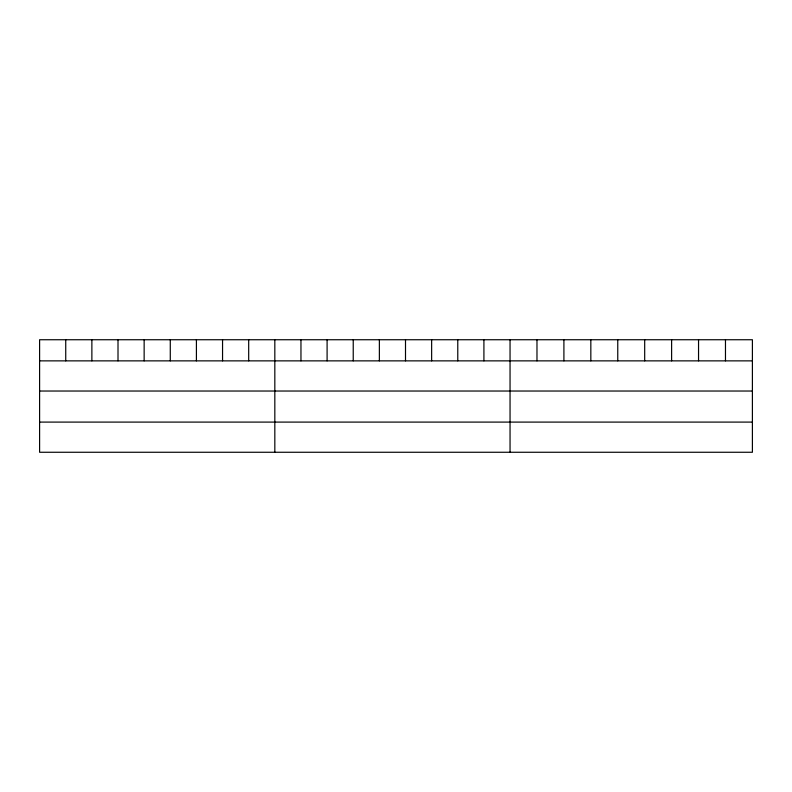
<?xml version="1.0" encoding="UTF-8"?>
<svg xmlns="http://www.w3.org/2000/svg" width="792" height="792" viewBox="0 0 792 792"><rect width="100%" height="100%" fill="white"/><g stroke="black" fill="none" stroke-linecap="round" stroke-linejoin="round"><path stroke-width="1.19" d="M752.4 360.865L752.4 452.262L39.6 452.262L39.6 339.738L752.4 339.738L752.4 360.865L39.6 360.865M39.6 391.03L752.4 391.03M39.6 422.096L752.4 422.096M725.472 339.738L725.472 360.865M698.544 339.738L698.544 360.865M671.616 339.738L671.616 360.865M644.688 339.738L644.688 360.865M617.76 339.738L617.76 360.865M590.832 339.738L590.832 360.865M563.904 339.738L563.904 360.865M536.976 339.738L536.976 360.865M510.048 339.738L510.048 452.262M483.912 339.738L483.912 360.865M457.776 339.738L457.776 360.865M431.64 339.738L431.64 360.865M405.504 339.738L405.504 360.865M379.368 339.738L379.368 360.865M353.232 339.738L353.232 360.865M327.096 339.738L327.096 360.865M300.96 339.738L300.96 360.865M274.824 339.738L274.824 452.262M248.688 339.738L248.688 360.865M222.552 339.738L222.552 360.865M196.416 339.738L196.416 360.865M170.28 339.738L170.28 360.865M144.144 339.738L144.144 360.865M118.008 339.738L118.008 360.865M91.872 339.738L91.872 360.865M65.736 339.738L65.736 360.865"/></g></svg>
